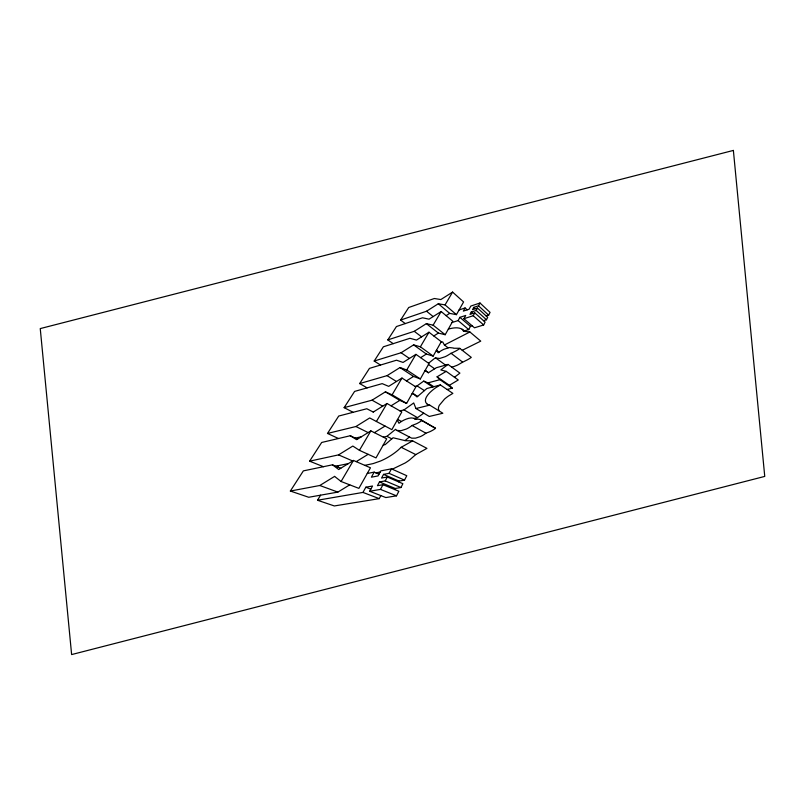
<?xml version="1.0" encoding="UTF-8"?>
<svg xmlns="http://www.w3.org/2000/svg" width="805" height="805" viewBox="0 0 805 805"><rect width="100%" height="100%" fill="white"/><g stroke="black" fill="none" stroke-linecap="round" stroke-linejoin="round"><path stroke-width="1.21" d="M320.591 495.166L317.522 500.247L362.954 492.419L365.852 487.196L372.554 486.009L369.676 491.261L385.867 497.56L396.513 495.83L398.857 491.241L382.979 484.711L377.434 485.687L379.467 481.943L395.285 488.484L400.95 487.518L402.892 483.704L387.296 477.003L381.56 478.059L383.552 474.376L389.046 473.34L404.523 480.122L406.777 475.715L391.451 468.842L380.815 470.875L378.048 475.936L371.397 477.184L374.184 472.143L378.994 474.205M483.503 320.672L486.462 319.746L487.679 317.351L477.476 308.033L472.535 309.653L473.773 307.369L478.502 305.809L480.001 303.012L490.054 312.38L488.645 315.147L486.129 315.942M452.018 322.543L458.105 320.581L459.897 317.341L465.693 315.459L463.911 318.71L474.477 327.806L483.644 324.958L485.103 322.101L474.759 312.833L469.989 314.383L471.237 312.058L476.188 310.448L477.476 308.033M398.686 481.893L399.099 481.088L404.523 480.122M394.732 489.551L395.285 488.484M317.522 500.247L334.337 505.953L379.246 498.637L380.846 495.608M464.183 330.996L468.741 329.587L470.442 326.367L472.183 325.824M369.676 491.261L380.473 489.4L382.979 484.711M389.046 473.34L391.451 468.842M463.911 318.71L473.219 315.721L474.759 312.833M379.467 481.943L385.213 480.907L387.296 477.003M467.202 309.845L465.089 307.963L463.348 311.112L469.104 309.211L470.824 306.061L480.001 303.012M344.138 407.642L372.051 400.176L385.384 391.854L399.803 400.377L406.606 403.406L415.873 386.913L401.977 378.048L388.684 386.36L382.184 383.633L354.603 391.411L344.138 407.642L353.103 412.311M359.664 383.562L387.074 375.643L399.984 367.553L413.529 376.438L420.341 378.944L428.995 363.548L415.933 354.351L403.064 362.431L396.533 360.207L369.455 368.378L359.664 383.562L367.13 387.879M374.194 361.032L401.101 352.741L413.619 344.872L426.368 354.059L433.171 356.102L441.261 341.692L428.964 332.224L416.487 340.082L409.946 338.301L383.371 346.804L374.194 361.032L380.503 365.047M387.809 339.911L414.233 331.318L426.368 323.65L438.403 333.079L445.185 334.719L452.772 321.205L441.16 311.515L429.055 319.172L422.524 317.784L396.432 326.548L387.809 339.911L393.212 343.654M400.608 320.078L426.539 311.223L438.312 303.747L449.693 313.376L456.445 314.654L463.579 301.956L452.601 292.084L440.848 299.551L434.328 298.504L408.709 307.51L400.608 320.078L405.267 323.58M341.079 481.491L353.465 460.44L370.451 467.796L358.889 488.373L341.079 481.491L334.588 476.399M376.388 421.518L387.004 403.496L401.816 411.949L391.864 429.659L369.706 417.946L355.921 426.519L327.494 433.452L338.714 416.044L366.808 408.749L373.248 412.049L387.004 403.496M413.609 344.872L420.381 346.804L428.964 332.224M426.368 323.65L433.12 325.17L441.16 311.515M359.422 450.327L370.874 430.876L386.712 438.836L376.005 457.904L359.422 450.327L352.821 446.05L338.553 454.875L309.613 461.174L321.678 442.468L350.276 435.736L357.49 439.168M385.384 391.854L392.116 394.812L401.977 378.048M399.984 367.553L406.736 369.968L415.933 354.351M438.312 303.747L445.054 304.904L452.601 292.084M337.647 466.94L338.432 465.642M349.742 484.841L337.869 492.107L308.738 497.269L290.364 491.04L303.354 470.885L332.465 464.817L340.807 468.238M383.22 445.054L385.172 444.632L393.031 437.769L405.468 440.697L412.643 440.868L426.942 448.375L415.772 454.584L409.624 459.927A47.626 27.521 -19 0 1 405.156 462.976L392.266 469.204M412.643 440.868L401.182 447.288L398.163 450.086A49.809 28.779 -19 0 1 389.761 456.204L387.698 457.441A41.015 23.707 -19 0 1 380.272 461.114L373.158 463.589L364.806 465.35M405.006 440.587L409.343 437.045M383.351 437.145L386.933 436.34L395.617 429.276A5.705 3.3 -19 0 0 396.694 430.363M425.895 433.181L425.463 433.533A16.543 9.559 -19 0 1 420.341 436.612L415.551 438.151L411.707 438.172L396.694 430.363L400.96 430.725L406.334 429.025A17.519 10.123 -19 0 0 412.029 425.483L416.437 423.772A21.655 12.518 -19 0 0 421.327 420.914L421.87 420.522L435.505 428.391L434.428 429.156A20.356 11.763 -19 0 1 429.588 431.822L425.895 433.181L412.039 425.483M436.34 350.457L438.202 352.791L439.611 351.735A18.535 10.707 -19 0 1 443.968 349.269L449.391 347.539L453.296 347.991A4.045 2.335 -19 0 1 453.547 348.233L459.685 348.283L471.277 357.38L470.301 358.074A21.544 12.447 -19 0 1 465.3 360.851L460.601 363.327A17.962 10.374 -19 0 1 456.787 365.42L454.03 366.476A10.827 6.259 -19 0 1 451.615 367.04M428.552 363.246L435.485 357.682A4.015 2.324 -19 0 0 435.847 358.044L445.578 365.118M459.907 348.434L458.91 349.139A22.953 13.262 -19 0 1 453.789 352.006L449.492 354.23A18.575 10.737 -19 0 1 445.135 356.706L439.721 358.446L435.847 358.044M454.463 377.273L459.907 373.118L448.023 364.424L436.32 367.734L428.31 372.806L425.593 370.702L424.859 370.904M448.023 364.424L440.808 369.918L446.191 371.357L458.266 379.98L449.371 385.293L437.075 376.831L446.191 371.357M415.108 386.43L417.071 385.897L423.712 381.097L428.029 382.878L433.784 386.692M399.984 410.902L404.04 409.896L413.71 402.953L415.944 408.527L429.276 416.457L442.861 413.247L429.719 405.126A10.133 5.856 -19 0 1 427.254 404.231C422.253 400.196 428.411 393.635 431.802 390.797A34.363 19.853 -19 0 1 435.867 387.668L440.375 384.941L452.873 393.383L448.476 396.03A32.23 18.626 -19 0 0 444.531 399.089L439.329 405.287A16.472 9.519 -19 0 0 438.383 408.276L438.856 410.771M414.253 418.439L417.493 417.664L423.752 413.176M446.111 315.641L449.693 313.376M433.825 335.957L438.403 333.079M420.623 357.651L426.368 354.059M406.414 380.886L413.529 376.438M391.059 405.811L399.803 400.377M370.874 430.876L356.645 439.691L350.276 435.736M374.395 432.647L385.042 426.066M353.465 460.44L338.714 469.526L332.465 464.817M356.223 461.637L368.137 454.312M290.364 491.04L319.796 485.496L334.588 476.399M440.858 342.407L442.649 341.863L444.42 345.003L469.889 331.972L480.746 341.129L462.261 350.286M459.081 309.955L465.089 307.963M428.029 382.878L439.902 379.668L452.259 388.151L447.097 389.489M448.345 329.084C453.698 327.665 460.671 326.367 464.666 331.398M440.375 384.941L426.831 388.523L417.02 396.966L413.146 393.635L411.919 393.957M373.067 411.959L373.631 411.808M415.944 408.527L429.719 405.126M401.484 421.478L397.61 419.425M355.317 438.131L361.475 436.702M335.796 466.186L348.334 463.6M367.261 473.471L374.184 472.143M375.844 472.857L380.181 472.032M469.889 331.972L463.408 331.257A10.163 5.877 -19 0 0 462.191 329.315M319.796 485.496L337.869 492.107M362.954 492.419L379.246 498.637M365.852 487.196L370.833 489.148M380.473 489.4L396.513 495.83M309.613 461.174L323.419 466.699M385.213 480.907L400.95 487.518M338.553 454.875L352.63 460.953M383.552 474.376L399.099 481.088M327.494 433.452L338.482 438.514M355.921 426.519L368.127 432.577M401.182 447.288L415.772 454.584M386.933 436.34L391.824 438.826M415.833 419.335C412.341 416.618 407.662 418.399 404.11 420.019A17.609 10.183 -19 0 0 398.958 423.289L397.278 420.019M435.505 428.391A7.476 4.317 -19 0 0 434.74 427.787L420.864 419.797L418.64 419.234A9.439 5.454 -19 0 0 415.289 419.425A5.726 3.311 -19 0 0 414.364 418.489M372.051 400.176L382.717 406.163M404.04 409.896L417.493 417.664M392.116 394.812L406.606 403.406M427.254 404.221L428.039 404.704M413.146 393.635L417.644 396.422M387.074 375.643L396.463 381.5M417.071 385.907L424.406 390.616M406.736 369.968L420.341 378.944M423.712 381.097L432.627 386.994M425.593 370.702L428.502 372.695M401.101 352.741L409.413 358.446M428.481 364.464L434.65 368.791M420.381 346.804L433.171 356.102M436.461 350.235L439.037 352.147M414.233 331.318L421.619 336.852M450.901 353.174L462.452 361.968M444.42 345.003L448.063 347.8M433.12 325.17L445.185 334.719M426.539 311.223L433.15 316.576M458.105 320.581L468.741 329.587M459.897 317.341L470.442 326.367M445.054 304.904L456.445 314.654M473.219 315.721L483.644 324.958M471.237 312.058L472.817 313.467M476.188 310.448L486.462 319.746M473.773 307.369L475.292 308.748M478.502 305.809L488.645 315.147M449.371 385.293L452.259 388.151M437.075 376.831L439.902 379.668M421.106 419.928A7.195 4.156 -19 0 1 421.87 420.522M433.724 427.364A7.366 4.256 -19 0 1 434.74 427.787M733.375 150.424L40.25 328.591L71.625 654.576L764.75 476.409L733.375 150.424"/></g></svg>
